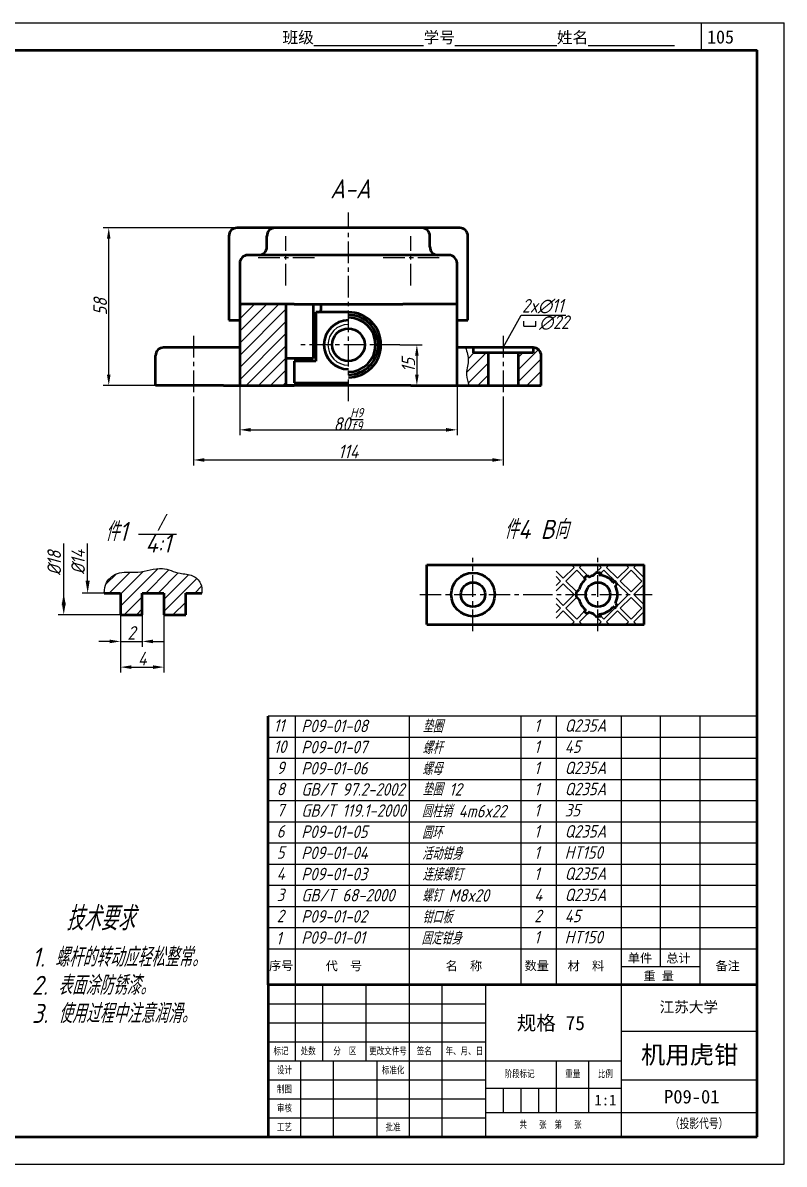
# Model space of a CAD drawing. Header units: millimetres. Extents: x 0 to 594, y 0 to 420.
# Drawn here: x 313.7 to 594, y 0 to 420 of the extents above; entities that cross this region are included whole.
import ezdxf

# ---------------------------------------------------------------- set-up
doc = ezdxf.new("R2010")
doc.units = ezdxf.units.MM
doc.header["$LTSCALE"] = 0.25
doc.linetypes.add('CENTER', pattern=[50.8, 31.75, -6.35, 6.35, -6.35])
doc.layers.add('点画线层', color=7, linetype='CENTER')
doc.layers.add('细实线层', color=7, linetype='Continuous')
doc.layers.add('粗实线层', color=7, linetype='Continuous', lineweight=50)
doc.styles.get("Standard").update_dxf_attribs({"font": 'gbeitc.shx', "height": 5, "bigfont": 'gbcbig.shx'})
doc.styles.add('宋体', font='', dxfattribs={"height": 3})
doc.styles.get('宋体').set_extended_font_data('SimSun')
doc.dimstyles.new('ISO-25', dxfattribs={"dimtxt": 5, "dimasz": 4, "dimexe": 2, "dimexo": 0, "dimtad": 1, "dimtoh": 1, "dimdsep": 46, "dimtxsty": 'Standard', "dimcen": 0, "dimclrd": 256, "dimclre": 256, "dimclrt": 256, "dimadec": 0, "dimazin": 0, "dimtfac": 1, "dimtmove": 0, "dimatfit": 3, "dimfxl": 0, "dimlwd": -1, "dimlwe": -1, "dimarcsym": 0})
pattern_1 = [(45, (-281.4786, 170.365), (-2.245064, 2.245064), [])]

# ---------------------------------------------------------------- blocks, each defined once
blk = doc.blocks.new('*D4')
at = {"layer": 'Defpoints', "color": 0, "transparency": 16777216}
for p in [(349.67, 202.17), (357.67, 202.17), (357.67, 192.37)]:
    blk.add_point(p, dxfattribs=at)
at = {"layer": '细实线层', "transparency": 16777216}
for p, q in [((349.67, 202.17), (349.67, 190.37)), ((357.67, 202.17), (357.67, 190.37)), ((345.67, 192.37), (341.67, 192.37)), ((349.67, 192.37), (357.67, 192.37)), ((361.67, 192.37), (365.67, 192.37))]:
    blk.add_line(p, q, dxfattribs=at)
for points in [[(345.67, 193.04), (345.67, 191.7), (349.67, 192.37)], [(361.67, 193.04), (361.67, 191.7), (357.67, 192.37)]]:
    blk.add_solid(points, dxfattribs=at)
at = {"layer": '细实线层', "transparency": 16777216, "insert": (353.67, 195.5), "char_height": 5, "attachment_point": 5}
blk.add_mtext('2', dxfattribs=at)
blk = doc.blocks.new('*D5')
at = {"layer": 'Defpoints', "color": 0, "transparency": 16777216}
for p in [(349.67, 202.17), (365.67, 202.17), (365.67, 182.91)]:
    blk.add_point(p, dxfattribs=at)
at = {"layer": '细实线层', "transparency": 16777216}
for p, q in [((349.67, 202.17), (349.67, 180.91)), ((365.67, 202.17), (365.67, 180.91)), ((353.67, 182.91), (361.67, 182.91))]:
    blk.add_line(p, q, dxfattribs=at)
for points in [[(353.67, 183.57), (353.67, 182.24), (349.67, 182.91)], [(361.67, 183.57), (361.67, 182.24), (365.67, 182.91)]]:
    blk.add_solid(points, dxfattribs=at)
at = {"layer": '细实线层', "transparency": 16777216, "insert": (357.67, 186.03), "char_height": 5, "attachment_point": 5}
blk.add_mtext('4', dxfattribs=at)
blk = doc.blocks.new('*D10')
at = {"transparency": 16777216}
for p, q in [((393.56, 286.52), (393.56, 268.23)), ((473.56, 286.52), (473.56, 268.23)), ((397.56, 270.23), (469.56, 270.23))]:
    blk.add_line(p, q, dxfattribs=at)
for points in [[(397.56, 270.89), (397.56, 269.56), (393.56, 270.23)], [(469.56, 270.89), (469.56, 269.56), (473.56, 270.23)]]:
    blk.add_solid(points, dxfattribs=at)
at = {"layer": 'Defpoints', "color": 0, "transparency": 16777216}
for p in [(393.56, 286.52), (473.56, 286.52), (473.56, 270.23)]:
    blk.add_point(p, dxfattribs=at)
at = {"transparency": 16777216, "insert": (433.56, 274.06), "char_height": 5, "attachment_point": 5}
blk.add_mtext('80{\\H0.7x;\\SH9/f9;}', dxfattribs=at)
blk = doc.blocks.new('*D11')
at = {"transparency": 16777216}
for p, q in [((452.54, 301.52), (460.77, 301.52)), ((458.77, 297.52), (458.77, 290.52)), ((452.54, 286.52), (460.77, 286.52))]:
    blk.add_line(p, q, dxfattribs=at)
for points in [[(458.11, 297.52), (459.44, 297.52), (458.77, 301.52)], [(458.11, 290.52), (459.44, 290.52), (458.77, 286.52)]]:
    blk.add_solid(points, dxfattribs=at)
at = {"layer": 'Defpoints', "color": 0, "transparency": 16777216}
for p in [(452.54, 301.52), (452.54, 286.52), (458.77, 286.52)]:
    blk.add_point(p, dxfattribs=at)
at = {"transparency": 16777216, "insert": (455.65, 294.02), "char_height": 5, "attachment_point": 5, "rotation": 90}
blk.add_mtext('15', dxfattribs=at)
blk = doc.blocks.new('*D12')
at = {"transparency": 16777216}
for p, q in [((392.56, 344.52), (343.35, 344.52)), ((345.35, 290.52), (345.35, 340.52)), ((362.56, 286.52), (343.35, 286.52))]:
    blk.add_line(p, q, dxfattribs=at)
for points in [[(344.68, 340.52), (346.01, 340.52), (345.35, 344.52)], [(344.68, 290.52), (346.01, 290.52), (345.35, 286.52)]]:
    blk.add_solid(points, dxfattribs=at)
at = {"layer": 'Defpoints', "color": 0, "transparency": 16777216}
for p in [(345.35, 344.52), (392.56, 344.52), (362.56, 286.52)]:
    blk.add_point(p, dxfattribs=at)
at = {"transparency": 16777216, "insert": (342.22, 315.52), "char_height": 5, "attachment_point": 5, "rotation": 90}
blk.add_mtext('58', dxfattribs=at)
blk = doc.blocks.new('*D1')
at = {"transparency": 16777216}
for p, q in [((376.56, 281.93), (376.56, 257.13)), ((490.56, 281.93), (490.56, 257.13)), ((380.56, 259.13), (486.56, 259.13))]:
    blk.add_line(p, q, dxfattribs=at)
for points in [[(380.56, 259.8), (380.56, 258.47), (376.56, 259.13)], [(486.56, 259.8), (486.56, 258.47), (490.56, 259.13)]]:
    blk.add_solid(points, dxfattribs=at)
at = {"layer": 'Defpoints', "color": 0, "transparency": 16777216}
for p in [(376.56, 281.93), (490.56, 281.93), (490.56, 259.13)]:
    blk.add_point(p, dxfattribs=at)
at = {"transparency": 16777216, "insert": (433.56, 262.26), "char_height": 5, "attachment_point": 5}
blk.add_mtext('114', dxfattribs=at)

msp = doc.modelspace()

# ---------------------------------------------------------------- hatches: boundary and pattern name
h = msp.add_hatch()
h.set_pattern_fill('ANSI31', color=256, style=0)
h.set_pattern_definition(pattern_1)
h.paths.add_polyline_path([(393.563, 316.523), (410.563, 316.523), (410.563, 286.523), (393.563, 286.523)])
h = msp.add_hatch()
h.set_pattern_fill('ANSI31', color=256, style=0)
h.set_pattern_definition(pattern_1)
h.paths.add_polyline_path([(496.063, 298.523), (501.563, 298.523), (501.563, 300.523, -0.4142136), (504.563, 297.523), (504.563, 286.523), (496.063, 286.523)])
edge = h.paths.add_edge_path()
edge.add_spline(control_points=[(478.039, 286.523), (477.548, 287.823), (476.431, 290.776), (478.304, 295.556), (477.214, 298.877), (476.674, 300.523)], knot_values=[0, 0, 0, 0, 4.0571505, 9.2143354, 14.2810575, 14.2810575, 14.2810575, 14.2810575], degree=3, periodic=0)
edge.add_line((476.674, 300.523), (479.563, 300.523))
edge.add_line((479.563, 300.523), (479.563, 298.523))
edge.add_line((479.563, 298.523), (485.063, 298.523))
edge.add_line((485.063, 298.523), (485.063, 286.523))
edge.add_line((485.063, 286.523), (479.563, 286.523))
edge.add_line((479.563, 286.523), (478.039, 286.523))
at = {"layer": '细实线层'}
h = msp.add_hatch(dxfattribs=at)
h.set_pattern_fill('ANSI31', color=256, style=0)
h.set_pattern_definition([(45, (419.114, 140.0434), (-2.24506, 2.24506), [])])
edge = h.paths.add_edge_path()
edge.add_spline(control_points=[(379.666, 210.17), (379.649, 211.387), (379.612, 214.025), (376.148, 217.192), (370.842, 217.138), (364.387, 220.476), (356.882, 216.996), (349.513, 218.628), (344.212, 214.864), (343.822, 211.506), (343.666, 210.17)], knot_values=[0, 0, 0, 0, 3.5435416, 7.6791702, 12.375106, 19.0823732, 28.2064834, 34.9777833, 40.930805, 44.8660513, 44.8660513, 44.8660513, 44.8660513], degree=3, periodic=0)
edge.add_line((343.666, 210.17), (349.666, 210.17))
edge.add_line((349.666, 210.17), (349.666, 202.17))
edge.add_line((349.666, 202.17), (357.666, 202.17))
edge.add_line((357.666, 202.17), (357.666, 210.17))
edge.add_line((357.666, 210.17), (365.666, 210.17))
edge.add_line((365.666, 210.17), (365.666, 202.17))
edge.add_line((365.666, 202.17), (373.666, 202.17))
edge.add_line((373.666, 202.17), (373.666, 210.17))
edge.add_line((373.666, 210.17), (379.666, 210.17))

# ---------------------------------------------------------------- linework, layer by layer
for p, q in [((0, 420), (594, 420)), ((594, 0), (594, 420)), ((563.6, 410), (563.6, 419.689)), ((490.563, 300.523), (497.173, 312.417)), ((497.173, 312.417), (513.659, 312.417)), ((498.216, 308.359), (498.216, 310.225)), ((498.216, 308.359), (502.591, 308.359)), ((502.591, 308.359), (502.591, 310.225)), ((370.337, 231.717), (356.302, 231.717)), ((584, 164.811), (404, 164.811)), ((414, 164.811), (414, 66)), ((456, 164.811), (456, 66)), ((497, 164.811), (497, 66)), ((510, 164.811), (510, 66)), ((534, 164.811), (534, 66)), ((548.474, 72.579), (548.474, 164.811)), ((562.947, 164.811), (562.947, 66)), ((584, 157.024), (404, 157.024)), ((584, 149.238), (404, 149.238)), ((584, 141.451), (404, 141.451)), ((584, 133.664), (404, 133.664)), ((584, 125.878), (404, 125.878)), ((584, 118.091), (404, 118.091)), ((584, 110.304), (404, 110.304)), ((584, 102.518), (404, 102.518)), ((584, 94.731), (404, 94.731)), ((584, 86.945), (404, 86.945)), ((584, 79.158), (404, 79.158)), ((562.947, 72.579), (534, 72.579)), ((414, 66), (414, 38)), ((424, 66), (424, 38)), ((440, 66), (440, 38)), ((456, 66), (456, 10)), ((468, 66), (468, 10)), ((484, 66), (484, 10)), ((534, 66), (534, 10)), ((404, 59), (484, 59)), ((404, 52), (484, 52)), ((534, 49), (584, 49)), ((404, 45), (484, 45)), ((404, 38), (534, 38)), ((416, 38), (416, 10)), ((428, 38), (428, 10)), ((444, 38), (444, 10)), ((510, 38), (510, 19)), ((522, 38), (522, 19)), ((404, 31), (484, 31)), ((534, 31), (584, 31)), ((484, 28), (534, 28)), ((490.5, 28), (490.5, 19)), ((497, 28), (497, 19)), ((503.5, 28), (503.5, 19)), ((404, 24), (484, 24)), ((404, 17), (484, 17)), ((484, 19), (584, 19)), ((534, 19), (544.752, 19)), ((534, 19), (544.752, 19)), ((0, 0), (594, 0))]:
    msp.add_line(p, q)
at = {"lineweight": 50}
for p, q in [((25, 410), (584, 410)), ((584, 10), (584, 410)), ((404, 66), (404, 164.811)), ((584, 66), (404, 66)), ((404, 66), (404, 10)), ((25, 10), (584, 10))]:
    msp.add_line(p, q, dxfattribs=at)
msp.add_arc((433.563, 301.523), 7.5, 90, 270)
msp.add_spline([(476.674, 300.523), (477.698, 295.561), (477.015, 290.449), (478.039, 286.523)], degree=3)
at = {"layer": '点画线层'}
for p, q in [((433.563, 280.805), (433.563, 350.224)), ((410.563, 323.34), (410.563, 341.529)), ((456.563, 323.34), (456.563, 341.529)), ((421.035, 333.523), (399.804, 333.523)), ((467.035, 333.523), (445.804, 333.523)), ((376.563, 304.762), (376.563, 281.929)), ((490.563, 304.762), (490.563, 281.929)), ((452.54, 301.523), (415.612, 301.523)), ((479.44, 196.127), (479.44, 223.121)), ((525.44, 196.127), (525.44, 223.121)), ((459.828, 209.589), (504.716, 209.589)), ((500.791, 209.589), (545.381, 209.589))]:
    msp.add_line(p, q, dxfattribs=at)
at = {"layer": '粗实线层'}
for p, q in [((474.563, 344.523), (392.563, 344.523)), ((389.563, 341.523), (389.563, 310.523)), ((403.563, 337.523), (403.563, 341.523)), ((463.563, 337.523), (463.563, 341.523)), ((477.563, 310.523), (477.563, 341.523)), ((470.563, 334.523), (396.563, 334.523)), ((393.563, 331.523), (393.563, 286.523)), ((473.563, 286.523), (473.563, 331.523)), ((410.563, 316.523), (393.563, 316.523)), ((413.563, 316.523), (410.563, 316.523)), ((410.563, 316.523), (410.563, 286.523)), ((413.563, 316.523), (420.563, 316.523)), ((420.563, 316.523), (420.563, 296.523)), ((420.563, 316.523), (446.563, 316.523)), ((423.563, 314.523), (423.563, 316.523)), ((446.563, 316.523), (453.563, 316.523)), ((456.563, 316.523), (453.563, 316.523)), ((473.563, 316.523), (456.563, 316.523)), ((421.563, 313.523), (421.563, 295.523)), ((433.563, 313.523), (421.563, 313.523)), ((389.563, 310.523), (391.835, 310.523)), ((391.835, 310.523), (393.563, 310.523)), ((473.563, 310.523), (475.29, 310.523)), ((475.29, 310.523), (477.563, 310.523)), ((376.563, 300.523), (365.563, 300.523)), ((387.563, 300.523), (376.563, 300.523)), ((393.563, 300.523), (387.563, 300.523)), ((479.563, 300.523), (473.563, 300.523)), ((490.563, 300.523), (479.563, 300.523)), ((479.563, 300.523), (479.563, 298.523)), ((501.563, 298.523), (479.563, 298.523)), ((485.063, 298.523), (485.063, 286.523)), ((501.563, 300.523), (490.563, 300.523)), ((496.063, 298.523), (496.063, 286.523)), ((501.563, 300.523), (501.563, 298.523)), ((362.563, 286.523), (362.563, 297.523)), ((413.563, 296.523), (410.563, 296.523)), ((420.563, 296.523), (413.563, 296.523)), ((413.563, 295.523), (413.563, 287.523)), ((421.563, 295.523), (413.563, 295.523)), ((504.563, 286.523), (504.563, 297.523)), ((376.563, 286.523), (362.563, 286.523)), ((387.563, 286.523), (376.563, 286.523)), ((387.563, 286.523), (393.563, 286.523)), ((393.563, 286.523), (410.563, 286.523)), ((413.563, 286.523), (410.563, 286.523)), ((410.563, 286.523), (413.563, 286.523)), ((413.563, 287.523), (433.563, 287.523)), ((456.563, 286.523), (413.563, 286.523)), ((456.563, 286.523), (473.563, 286.523)), ((473.563, 286.523), (479.563, 286.523)), ((479.563, 286.523), (490.563, 286.523)), ((490.563, 286.523), (504.563, 286.523)), ((462.44, 198.589), (462.44, 220.589)), ((462.44, 220.589), (542.44, 220.589)), ((542.44, 198.589), (542.44, 220.589)), ((343.666, 210.17), (349.666, 210.17)), ((349.666, 210.17), (349.666, 202.17)), ((357.666, 202.17), (357.666, 210.17)), ((357.666, 210.17), (365.666, 210.17)), ((365.666, 210.17), (365.666, 202.17)), ((373.666, 202.17), (373.666, 210.17)), ((373.666, 210.17), (379.666, 210.17)), ((349.666, 202.17), (357.666, 202.17)), ((365.666, 202.17), (373.666, 202.17)), ((462.44, 198.589), (542.44, 198.589))]:
    msp.add_line(p, q, dxfattribs=at)
for centre, radius in [((433.563, 301.523), 6), ((479.44, 209.589), 8), ((479.44, 209.589), 4.5), ((525.44, 209.589), 4.5)]:
    msp.add_circle(centre, radius, dxfattribs=at)
for centre, radius, start, end in [((392.563, 341.523), 3, 90, 180), ((406.563, 341.523), 3, 90, 180), ((460.563, 341.523), 3, 0, 90), ((474.563, 341.523), 3, 0, 90), ((400.563, 337.523), 3, 270, 0), ((466.563, 337.523), 3, 180, 270), ((396.563, 331.523), 3, 90, 180), ((470.563, 331.523), 3, 0, 90), ((422.563, 314.523), 1, 270, 0), ((433.563, 301.523), 12, 270, 90), ((433.563, 301.523), 11, 270, 90), ((433.563, 301.523), 10, 270, 90), ((433.563, 301.523), 9, 90, 270), ((365.563, 297.523), 3, 90, 180), ((501.563, 297.523), 3, 0, 90), ((525.44, 209.589), 7.2, 128.2319, 165.20378), ((525.44, 209.589), 8, 118.57006, 128.91141), ((525.44, 209.589), 7.2, 104.79622, 116.68327), ((525.44, 209.589), 8, 81.94447, 96.06118), ((525.44, 209.589), 7.2, 38.2319, 86.89927), ((525.44, 209.589), 8, 28.57006, 38.91141), ((525.44, 209.589), 8, 171.94447, 188.05553), ((525.44, 209.589), 7.2, 333.31673, 26.68327), ((525.44, 209.589), 7.2, 194.79622, 231.7681), ((525.44, 209.589), 8, 231.08859, 241.42994), ((525.44, 209.589), 7.2, 243.31673, 255.20378), ((525.44, 209.589), 8, 263.93882, 278.05553), ((525.44, 209.589), 7.2, 273.10073, 321.7681), ((525.44, 209.589), 8, 321.08859, 331.42994)]:
    msp.add_arc(centre, radius, start, end, dxfattribs=at)
for points, weights in [([(520.984, 215.245), (520.714, 215.514), (520.415, 215.814)], [1, 1.00140553206, 1]), ([(521.614, 216.615), (521.926, 216.303), (522.206, 216.022)], [1, 1.00152368311, 1]), ([(523.601, 216.55), (524.072, 217.021), (524.595, 217.544)], [1, 1.0043043456, 1]), ([(526.561, 217.51), (526.176, 217.125), (525.829, 216.778)], [1, 1.00232474798, 1]), ([(531.095, 214.045), (531.354, 214.303), (531.665, 214.614)], [1, 1.00134697217, 1.00011224012]), ([(517.519, 210.71), (517.58, 210.649), (517.64, 210.589)], [1, 1.00036786991, 1.00061931578]), ([(517.64, 210.589), (518.078, 211.027), (518.478, 211.428)], [1.00109234685, 1.00366244714, 1]), ([(532.466, 213.415), (532.154, 213.103), (531.873, 212.822)], [1, 1.00152368318, 1]), ([(517.64, 208.589), (517.58, 208.529), (517.519, 208.468)], [1.00061931578, 1.00036786991, 1]), ([(518.478, 207.75), (518.078, 208.151), (517.64, 208.589)], [1, 1.00366244714, 1.00109234685]), ([(531.873, 206.356), (532.154, 206.075), (532.466, 205.763)], [1, 1.00152368314, 1]), ([(520.415, 203.364), (520.714, 203.664), (520.984, 203.933)], [1, 1.00140553206, 1]), ([(522.206, 203.156), (521.926, 202.875), (521.614, 202.563)], [1, 1.00152368314, 1]), ([(524.595, 201.634), (524.072, 202.157), (523.601, 202.628)], [1, 1.0043043456, 1]), ([(525.829, 202.399), (526.176, 202.053), (526.561, 201.668)], [1, 1.00232474798, 1]), ([(531.665, 204.564), (531.354, 204.875), (531.095, 205.133)], [1.00011224012, 1.00134697217, 1])]:
    msp.add_rational_spline(points, weights, degree=2, dxfattribs=at)
at = {"layer": '细实线层'}
for p, q in [((328.778, 206.67), (328.778, 228.403)), ((337.576, 214.67), (337.576, 228.403)), ((512.64, 215.589), (516.64, 219.589)), ((517.64, 218.589), (513.64, 214.589)), ((516.64, 219.589), (515.64, 220.589)), ((520.415, 215.814), (517.64, 218.589)), ((519.64, 220.589), (518.64, 219.589)), ((518.64, 219.589), (521.614, 216.615)), ((524.595, 217.544), (526.64, 219.589)), ((526.64, 219.589), (525.64, 220.589)), ((527.64, 218.589), (526.561, 217.51)), ((530.24, 215.989), (527.64, 218.589)), ((529.64, 220.589), (528.64, 219.589)), ((528.64, 219.589), (532.64, 215.589)), ((532.64, 215.589), (536.64, 219.589)), ((537.64, 218.589), (533.64, 214.589)), ((536.64, 219.589), (535.64, 220.589)), ((541.64, 214.589), (537.64, 218.589)), ((539.64, 220.589), (538.64, 219.589)), ((538.64, 219.589), (542.44, 215.789)), ((510, 218.229), (512.64, 215.589)), ((511.64, 214.589), (510, 216.229)), ((510, 212.949), (511.64, 214.589)), ((513.64, 214.589), (517.519, 210.71)), ((533.64, 214.589), (537.64, 210.589)), ((537.64, 210.589), (541.64, 214.589)), ((349.666, 210.17), (335.576, 210.17)), ((512.64, 213.589), (510, 210.949)), ((516.64, 209.589), (512.64, 213.589)), ((532.64, 213.589), (532.466, 213.415)), ((536.64, 209.589), (532.64, 213.589)), ((542.44, 213.389), (538.64, 209.589)), ((510, 208.229), (512.64, 205.589)), ((511.64, 204.589), (510, 206.229)), ((512.64, 205.589), (516.64, 209.589)), ((517.519, 208.468), (513.64, 204.589)), ((532.64, 205.589), (536.64, 209.589)), ((537.64, 208.589), (533.64, 204.589)), ((541.64, 204.589), (537.64, 208.589)), ((538.64, 209.589), (542.44, 205.789)), ((349.666, 202.17), (326.778, 202.17)), ((510, 202.949), (511.64, 204.589)), ((512.64, 203.589), (510, 200.949)), ((516.64, 199.589), (512.64, 203.589)), ((513.64, 204.589), (517.64, 200.589)), ((517.64, 200.589), (520.415, 203.364)), ((521.614, 202.563), (518.64, 199.589)), ((526.64, 199.589), (524.595, 201.634)), ((526.561, 201.668), (527.64, 200.589)), ((527.64, 200.589), (530.24, 203.189)), ((532.64, 203.589), (528.64, 199.589)), ((532.466, 205.763), (532.64, 205.589)), ((536.64, 199.589), (532.64, 203.589)), ((533.64, 204.589), (537.64, 200.589)), ((537.64, 200.589), (541.64, 204.589)), ((542.44, 203.389), (538.64, 199.589)), ((515.64, 198.589), (516.64, 199.589)), ((518.64, 199.589), (519.64, 198.589)), ((525.64, 198.589), (526.64, 199.589)), ((528.64, 199.589), (529.64, 198.589)), ((535.64, 198.589), (536.64, 199.589)), ((538.64, 199.589), (539.64, 198.589))]:
    msp.add_line(p, q, dxfattribs=at)
msp.add_spline([(343.666, 210.17), (344.569, 214.001), (349.306, 217.606), (356.074, 217.831), (365.097, 219.183), (371.581, 217.466), (376.186, 216.546), (379.165, 213.678), (379.666, 210.17)], degree=3, dxfattribs=at)
for points, weights in [([(531.64, 214.589), (530.941, 215.287), (530.24, 215.989)], [1.00220824434, 1.00889188372, 1]), ([(530.24, 203.189), (530.941, 203.89), (531.64, 204.589)], [1, 1.00889188372, 1.00220824434])]:
    msp.add_rational_spline(points, weights, degree=2, dxfattribs=at)
for points in [[(336.826, 214.67), (338.326, 214.67), (337.576, 210.17)], [(328.028, 205.67), (329.528, 205.67), (328.778, 210.17)], [(328.028, 206.67), (329.528, 206.67), (328.778, 202.17)]]:
    msp.add_solid(points, dxfattribs=at)

# ---------------------------------------------------------------- texts
at = {"style": '宋体'}
for s, height, p in [('班级%%U              %%U学号%%U             %%U姓名%%U           ', 4.23913, (409.312, 412.51)), ('105', 4.8447, (565.626, 412.378)), ('单件', 3.2895, (536.428, 74.2)), ('总计', 3.2895, (550.568, 74.2)), ('序号', 3.2895, (404.357, 71.388)), ('代  号', 3.2895, (425.194, 71.33)), ('名  称', 3.2895, (469.363, 71.33)), ('数量', 3.2895, (498.427, 71.388)), ('材  料', 3.2895, (514.286, 71.33)), ('备注', 3.2895, (568.699, 71.33)), ('重 量', 3.2895, (542.203, 67.62)), ('江苏大学', 3.9474, (548.127, 55.855)), ('规格 75', 5.2632, (495.561, 49.326)), ('机用虎钳', 6.5789, (541.266, 36.971)), ('1:1', 3.9474, (524.175, 21.635)), ('P09-01', 5, (549.781, 22.346))]:
    msp.add_text(s, height=height, dxfattribs=at).set_placement(p)
for s, height, p in [('A-A', 7, (426.888, 355.417)), ('2x∅11', 5, (497.474, 313.38)), ('∅22', 5, (503.75, 307.33)), ('垫圈', 4.6053, (460.904, 158.806)), ('11', 4.6053, (406.069, 159.104)), ('P09-01-08', 4.6053, (416.248, 158.966)), ('1', 4.605, (501.992, 159.104)), ('Q235A', 4.6053, (513.218, 159.104)), ('10', 4.6053, (406.069, 151.317)), ('P09-01-07', 4.6053, (416.248, 151.179)), ('螺杆', 4.6053, (460.825, 150.957)), ('1', 4.605, (501.992, 151.317)), ('45', 4.6053, (513.218, 151.317)), ('9', 4.605, (407.185, 143.53)), ('P09-01-06', 4.6053, (416.248, 143.393)), ('螺母', 4.6053, (460.724, 143.218)), ('1', 4.605, (501.992, 143.53)), ('Q235A', 4.6053, (513.218, 143.53)), ('8', 4.605, (407.185, 135.744)), ('GB/T 97.2-2002', 4.60526, (416.248, 135.606)), ('垫圈 12', 4.6053, (460.824, 135.613)), ('1', 4.605, (501.992, 135.744)), ('Q235A', 4.6053, (513.218, 135.744)), ('7', 4.605, (407.185, 127.957)), ('GB/T 119.1-2000', 4.60526, (416.248, 127.819)), ('圆柱销 4m6x22', 4.6053, (460.608, 127.613)), ('1', 4.605, (501.992, 127.957)), ('35', 4.6053, (513.218, 127.957)), ('6', 4.605, (407.185, 120.17)), ('P09-01-05', 4.6053, (416.248, 120.033)), ('圆环', 4.6053, (460.677, 119.711)), ('1', 4.605, (501.992, 120.17)), ('Q235A', 4.6053, (513.218, 120.17)), ('5', 4.605, (407.185, 112.384)), ('P09-01-04', 4.6053, (416.248, 112.246)), ('活动钳身', 4.6053, (460.695, 111.991)), ('1', 4.605, (501.992, 112.384)), ('HT150', 4.6053, (513.218, 112.384)), ('4', 4.605, (407.185, 104.597)), ('连接螺钉', 4.6053, (460.835, 104.328)), ('1', 4.605, (501.992, 104.597)), ('Q235A', 4.6053, (513.218, 104.597)), ('P09-01-03', 4.6053, (416.248, 104.46)), ('3', 4.605, (407.185, 96.81)), ('GB/T 68-2000', 4.60526, (416.248, 96.673)), ('螺钉 M8x20', 4.6053, (460.671, 96.587)), ('4', 4.605, (501.992, 96.81)), ('Q235A', 4.6053, (513.218, 96.81)), ('技术要求', 8.75, (329.647, 86.049)), ('2', 4.605, (407.185, 89.024)), ('P09-01-02', 4.6053, (416.248, 88.886)), ('钳口板', 4.6053, (460.749, 88.643)), ('2', 4.605, (501.992, 89.024)), ('45', 4.6053, (513.218, 89.024)), ('1', 4.605, (406.982, 80.868)), ('P09-01-01', 4.6053, (416.248, 81.1)), ('固定钳身', 4.6053, (460.444, 80.836)), ('1', 4.605, (501.992, 81.237)), ('HT150', 4.6053, (513.218, 81.237)), ('1. 螺杆的转动应轻松整常。', 7, (317.032, 72.671)), ('2. 表面涂防锈漆。', 7, (317.032, 62.316)), ('3. 使用过程中注意润滑。', 7, (317.032, 51.962))]:
    msp.add_text(s, height=height).set_placement(p)
at = {"oblique": 15}
msp.add_text('Ⅰ', height=7, dxfattribs=at).set_placement((360.594, 232.391))
at = {"style": '宋体', "width": 0.75}
for s, height, p in [('标记', 2.6316, (405.995, 40.356)), ('处数', 2.6316, (415.995, 40.356)), ('分  区', 2.6316, (428.024, 40.356)), ('更改文件号', 2.6316, (441.247, 40.356)), ('签名', 2.6316, (458.742, 40.356)), ('年、月、日', 2.6316, (469.354, 40.356)), ('设计', 2.6316, (407.249, 33.356)), ('标准化', 2.6316, (445.89, 33.356)), ('阶段标记', 2.6316, (491.077, 31.952)), ('重量', 2.6316, (513.42, 31.952)), ('比例', 2.6316, (525.42, 31.952)), ('制图', 2.6316, (407.249, 26.356)), ('审核', 2.6316, (407.249, 19.356)), ('（投影代号）', 3.5, (551.924, 13.28)), ('工艺', 2.6316, (407.249, 12.356)), ('批准', 2.6316, (447.249, 12.356)), ('共   张  第   张', 2.63158, (496.557, 13.28))]:
    msp.add_text(s, height=height, dxfattribs=at).set_placement(p)
at = {"layer": '细实线层'}
for s, p in [('件1', (344.105, 229.338)), ('件4 B向', (490.997, 230.101)), ('4:1', (358.822, 225.038))]:
    msp.add_text(s, height=7, dxfattribs=at).set_placement(p)
at = {"layer": '细实线层', "char_height": 5, "attachment_point": 5, "rotation": 90}
for s, insert in [('%%C18', (325.278, 221.171)), ('%%C14', (334.076, 221.566))]:
    msp.add_mtext(s, dxfattribs=dict(at, insert=insert))

# ---------------------------------------------------------------- dimensions: what is measured, and where the dimension line sits
for base, p1, p2, picture, middle in [((345.348, 344.523), (362.563, 286.523), (392.563, 344.523), '*D12', (342.223, 315.523)), ((458.774, 286.523), (452.54, 301.523), (452.54, 286.523), '*D11', (455.649, 294.023))]:
    dim = msp.add_linear_dim(base=base, p1=p1, p2=p2, angle=90, dimstyle='ISO-25')
    dim.commit()
    dim.dimension.update_dxf_attribs({"geometry": picture, "text_midpoint": middle})
dim = msp.add_linear_dim(base=(473.563, 270.228), p1=(393.563, 286.523), p2=(473.563, 286.523), text='<>{\\H0.7x;\\SH9/f9;}', dimstyle='ISO-25')
dim.commit()
dim.dimension.update_dxf_attribs({"geometry": '*D10', "text_midpoint": (433.563, 274.062)})
dim = msp.add_linear_dim(base=(490.563, 259.132), p1=(376.563, 281.929), p2=(490.563, 281.929), dimstyle='ISO-25')
dim.commit()
dim.dimension.update_dxf_attribs({"geometry": '*D1', "text_midpoint": (433.563, 262.257)})
at = {"layer": '细实线层'}
for base, p2, text, picture, middle in [((357.666, 192.37), (357.666, 202.17), '2', '*D4', (353.666, 195.495)), ((365.666, 182.907), (365.666, 202.17), '4', '*D5', (357.666, 186.032))]:
    dim = msp.add_linear_dim(base=base, p1=(349.666, 202.17), p2=p2, text=text, dimstyle='ISO-25', dxfattribs=at)
    dim.commit()
    dim.dimension.update_dxf_attribs({"geometry": picture, "text_midpoint": middle})

doc.saveas('drawing.dxf')
